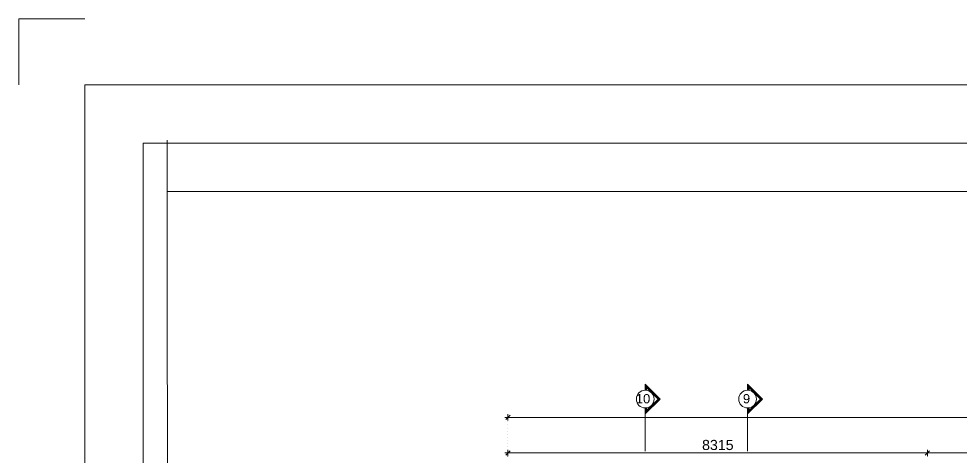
# Model space of a CAD drawing. Header units: millimetres. Extents: x -1303 to 98744, y -1303 to 90097.
# Drawn here: x -1303 to 17378, y 81406 to 90097 of the extents above; entities that cross this region are included whole.
import ezdxf

# ---------------------------------------------------------------- set-up
doc = ezdxf.new("R2010")
doc.units = ezdxf.units.MM
doc.layers.add('PDF_Geometry', color=7, linetype='Continuous')
doc.layers.add('PDF_Text', color=7, linetype='Continuous')
doc.styles.add('PDF ArialMT', font='arial.ttf')
doc.styles.get("Standard").update_dxf_attribs({"font": 'arial.ttf'})

msp = doc.modelspace()

# ---------------------------------------------------------------- linework, layer by layer
at = {"layer": 'PDF_Geometry', "color": 1, "lineweight": 0}
for points in [[(6.54583, 90097.32187), (-1302.67447, 90097.32187), (-1302.67447, 88787.25691)], [(80623.8782, 13152.0657), (80623.8782, 86672.35925), (1637.3587, 86672.35925), (1694.907, 17759.30172), (1711.83292, 17182.97521), (1760.07166, 16609.18593), (1839.62346, 16037.93595), (1950.48832, 15472.60963), (2091.81989, 14914.0541), (2264.46428, 14363.96153), (2466.72904, 13824.87122), (2697.76807, 13296.78215), (2771.39569, 13152.0657)], [(11115.03101, 82732.85015), (11115.03101, 82852.18288), (11410.38757, 82556.82217), (11115.03101, 82262.31273), (11115.03101, 82381.6372)], [(11124.34005, 82732.85015), (11124.34005, 82830.17422), (11396.84704, 82556.82217), (11124.34005, 82284.31313), (11124.34005, 82381.6372)], [(11133.64911, 82732.85015), (11133.64911, 82807.32256), (11384.1526, 82556.82217), (11133.64911, 82307.16478), (11133.64911, 82381.6372)], [(11142.95817, 82732.85015), (11142.95817, 82784.47918), (11370.61206, 82556.82217), (11142.95817, 82330.01643), (11142.95817, 82381.6372)], [(13144.44883, 82732.85015), (13144.44883, 82852.18288), (13439.80643, 82556.82217), (13144.44883, 82262.31273), (13144.44883, 82381.6372)], [(13153.75787, 82732.85015), (13153.75787, 82830.17422), (13426.26589, 82556.82217), (13153.75787, 82284.31313), (13153.75787, 82381.6372)], [(13163.06796, 82732.85015), (13163.06796, 82807.32256), (13413.57144, 82556.82217), (13163.06796, 82307.16478), (13163.06796, 82381.6372)], [(13172.37701, 82732.85015), (13172.37701, 82784.47918), (13400.03092, 82556.82217), (13172.37701, 82330.01643), (13172.37701, 82381.6372)], [(11115.03101, 82262.31273), (11115.03101, 81525.18372)], [(13144.44883, 82262.31273), (13144.44883, 81525.18372)]]:
    msp.add_lwpolyline(points, dxfattribs=at)
at = {"layer": 'PDF_Geometry', "lineweight": 0}
for points in [[(6.54583, 6.54583), (97433.8658, 6.54583), (97433.8658, 88787.25523), (6.54583, 88787.25523)], [(1161.74035, 13281.54944), (80883.69126, 13281.54944), (80883.69126, 87632.06458), (1161.74035, 87632.06458)], [(1161.74035, 1094.88274), (96279.51452, 1094.88274), (96279.51452, 87632.06407), (1161.74035, 87632.06407)]]:
    msp.add_lwpolyline(points, close=True, dxfattribs=at)
for points in [[(1637.3587, 86672.35925), (1637.3587, 87693.84049)], [(8394.18852, 82195.45202), (8394.18852, 82195.45202)], [(8394.18852, 82109.12814), (8394.18852, 82109.12814)], [(8394.18852, 82046.50718), (8394.18852, 82046.50718)], [(8394.18852, 81983.87795), (8394.18852, 81983.87795)], [(8394.18852, 81921.25699), (8394.18852, 81921.25699)], [(8394.18852, 81858.62776), (8394.18852, 81858.62776)], [(8394.18852, 81796.84978), (8394.18852, 81796.84978)], [(8394.18852, 81734.22056), (8394.18852, 81734.22056)], [(8394.18852, 81671.59959), (8394.18852, 81671.59959)], [(8394.18852, 81608.97036), (8394.18852, 81608.97036)], [(8394.18852, 81546.34113), (8394.18852, 81546.34113)], [(8394.18852, 81488.79464), (8394.18852, 81488.79464)], [(8394.18852, 81483.72016), (8394.18852, 81483.72016)], [(16709.0493, 81488.79464), (16709.0493, 81488.79464)], [(16709.0493, 81488.79464), (16709.0493, 81488.79464)], [(8394.18852, 81421.09094), (8394.18852, 81421.09094)], [(8394.18852, 81411.78498), (8394.18852, 81411.78498)], [(16709.0493, 81411.78498), (16709.0493, 81411.78498)], [(16709.0493, 81411.78498), (16709.0493, 81411.78498)]]:
    msp.add_lwpolyline(points, dxfattribs=at)
at = {"layer": 'PDF_Geometry', "color": 222, "lineweight": 0, "true_color": 0xb8008a}
for points in [[(8454.27535, 82195.45202), (8334.10066, 82195.45202)], [(8436.50334, 82237.76683), (8351.02658, 82153.13721)], [(8394.18852, 82135.36829), (8394.18852, 82255.54401)], [(28453.94925, 82195.45202), (8413.65272, 82195.45202)], [(8454.27535, 81488.79464), (8334.10066, 81488.79464)], [(8436.50334, 81531.10945), (8351.02658, 81446.47983)], [(8394.18852, 81428.71091), (8394.18852, 81548.88664)], [(8413.65272, 81488.79464), (16688.73695, 81488.79464)], [(18939.03995, 81488.79464), (16728.51453, 81488.79464)]]:
    msp.add_lwpolyline(points, dxfattribs=at)
for points in [[(16648.96144, 81488.79464), (16769.13509, 81488.79464)], [(16666.73449, 81446.47983), (16751.36411, 81531.10945)], [(16709.0493, 81548.88664), (16709.0493, 81428.71091)]]:
    msp.add_lwpolyline(points, close=True, dxfattribs=at)
at = {"layer": 'PDF_Geometry', "color": 1, "lineweight": 0}
for centre, radius in [((11115.6172, 82557.66353), 175.77014), ((13144.88691, 82557.68382), 175.79043)]:
    msp.add_circle(centre, radius, dxfattribs=at)

# ---------------------------------------------------------------- texts
at = {"layer": 'PDF_Text', "attachment_point": 4}
for s, insert, char_height in [('10', (10928.53634, 82563.56327), 184.252439), ('9', (13051.67025, 82563.56327), 184.25244)]:
    msp.add_mtext(s, dxfattribs=dict(at, insert=insert, char_height=char_height))
at = {"layer": 'PDF_Text', "insert": (12241.83016, 81646.30038), "char_height": 201.084641, "attachment_point": 4, "style": 'PDF ArialMT'}
msp.add_mtext('8315', dxfattribs=at)

doc.saveas('drawing.dxf')
